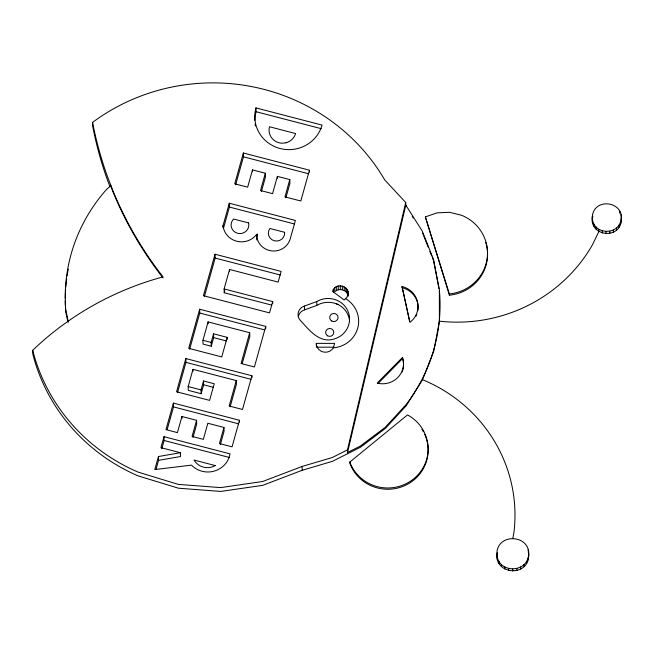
<?xml version="1.0" encoding="UTF-8"?>
<svg xmlns="http://www.w3.org/2000/svg" width="654" height="654" viewBox="0 0 654 654"><rect width="100%" height="100%" fill="white"/><g stroke="black" fill="none" stroke-linecap="round" stroke-linejoin="round"><path stroke-width="0.98" d="M348.124 293.368L347.053 297.194L344.151 299.998L332.567 291.373C335.404 281.359 350.953 286.338 348.214 296.229M496.86 553.668C497.179 532.323 530.991 534.481 528.718 555.728C528.399 577.065 494.587 574.907 496.86 553.668L497.449 559.693M496.917 555.704L497.334 552.72M528.17 559.71L528.661 553.685M439.357 290.687L439.406 321.171L433.741 351.173L422.541 379.688L406.183 405.774L385.214 428.566L360.321 447.303L332.338 461.364L302.197 470.275L262.72 485.342L220.766 491.424L178.493 488.211L138.076 475.875A187.183 181.142 -1.8 0 1 32.823 354.108L32.7 350.291A298.518 288.88 -1.8 0 1 61.386 326.044L71.629 318.768A298.518 288.88 -1.8 0 1 163.034 276.887A380.464 368.177 -1.8 0 1 112.848 190.518L107.706 177.218A380.464 368.177 -1.8 0 1 92.574 122.38A197.631 191.254 -1.8 0 1 384.675 179.858L405.725 202.503L405.848 206.312M512.818 538.397L513.946 532.446A152.529 147.608 -1.8 0 0 422.541 379.688M592.287 216.801C593.742 197.173 624.406 201.023 621.3 220.439C619.845 240.067 589.18 236.217 592.287 216.801L592.647 222.646M592.352 218.992L592.876 216.294M620.605 224.036L621.235 218.24M347.585 453.704L347.462 449.887L405.725 202.503M180.39 452.723L158.44 456.525L154.794 469.564L191.475 465.125A22.498 21.77 -1.8 0 0 228.99 457.775L230.085 453.876L163.99 436.676L160.925 447.655L180.39 452.723L180.512 456.541L158.562 460.342L155.954 469.654M239.544 422.182L239.478 420.277L173.392 403.085L165.961 429.637L177.422 432.621L181.926 416.516L196.576 420.326L196.69 424.135L192.979 437.403M251.994 377.66L251.937 375.756L185.842 358.564L176.555 391.771L209.591 400.371L214.242 383.759L203.517 380.971L201.023 389.898L201.138 393.708L188.295 390.364L188.172 386.555L192.987 369.33L236.282 380.587L236.396 384.405L230.11 406.894M265.794 328.333L265.737 326.42L199.65 309.228L188.712 348.329L221.747 356.929L227.216 337.374L213.539 333.818L211.136 342.418L211.258 346.236L203.067 344.102L202.944 340.293L208.086 321.907L249.689 332.731L249.812 336.548L242.274 363.485M215.035 254.234L203.435 295.69L269.522 312.882L272.685 301.576L224.109 288.937L229.562 269.456L278.138 282.095L281.122 271.426L215.035 254.234L215.15 258.052L204.367 296.614M223.014 225.704L229.301 203.239L295.387 220.439L290.262 238.759A17.118 16.571 -1.8 0 1 271.459 250.883A17.118 16.571 -1.8 0 1 256.621 234.443L254.12 237.132A18.655 18.059 -1.8 0 1 234.917 240.68A18.655 18.059 -1.8 0 1 223.014 225.704L223.071 227.608M309.506 172.1L309.44 170.195L243.353 152.995L234.729 183.815L247.653 187.175L252.493 169.901L265.344 173.245L265.459 177.054L261.428 191.458M161.808 448.726L164.113 440.494L163.99 436.676M167.187 429.514L173.514 406.894L173.392 403.085M177.496 392.653L185.965 362.373L185.842 358.564M189.652 349.211L199.764 313.045L199.65 309.228M223.406 228.54L229.415 207.056L229.301 203.239M235.661 184.739L243.476 156.813L243.353 152.995M271.835 305.14L224.232 292.755L224.772 290.809M211.258 346.236L213.662 337.627L213.539 333.818M201.138 393.708L203.639 384.789L203.517 380.971M265.344 173.245L260.505 190.518L272.546 193.658L277.386 176.376L289.796 179.605L289.91 183.422L285.888 197.819M196.576 420.326L192.072 436.431L203.329 439.357L207.833 423.252L223.954 427.446L224.069 431.264L220.357 444.524M256.605 236.584L257.333 233.969L256.736 238.26A17.118 16.571 -1.8 0 0 256.826 239.985M289.796 179.605L284.956 196.887L300.824 201.007L309.44 170.195M236.282 380.587L229.17 406.011L242.503 409.478L251.937 375.756M249.689 332.731L241.073 363.526L254.39 366.984L265.737 326.42M223.954 427.446L219.442 443.551L232.056 446.837L239.478 420.277M316.299 343.375A9.156 8.862 -1.8 0 0 333.368 347.814L334.611 343.383L316.299 343.375L316.389 346.236M497.383 557.649C500.964 572.503 524.475 572.479 528.105 557.666M592.573 220.447C595.14 234.157 616.559 235.146 620.54 221.845M402.521 357.395L377.227 383.089A20.822 20.151 -1.8 0 0 397.771 377.522A20.822 20.151 -1.8 0 0 402.521 357.395L402.562 358.588A20.822 20.151 -1.8 0 1 402.243 371.873M377.971 383.571L402.562 358.588M110.64 184.804L110.673 185.891L106.504 189.505A170.269 164.775 -1.8 0 0 65.678 309.35L68.433 322.152M349.833 462.043L407.499 414.914A40.295 38.995 -1.8 0 1 413.786 478.761A40.295 38.995 -1.8 0 1 349.833 462.043L349.874 463.318A40.295 38.995 -1.8 0 0 402.741 486.47A40.295 38.995 -1.8 0 0 424.708 434.395M347.863 291.382L347.977 295.199C346.546 289.583 338.764 287.678 334.742 291.758L334.627 287.94M347.462 449.887L332.216 457.547L302.074 466.466L262.597 481.524L220.643 487.606L178.379 484.401L137.953 472.065A187.183 181.142 -1.8 0 1 32.7 350.291M316.74 301.584C324.801 296.752 335.625 297.668 342.696 303.881A21.418 20.724 -1.8 0 1 334.456 338.903C319.92 343.791 309.636 330.515 301.085 321.204A9.23 8.935 -1.8 0 1 304.396 306.056L316.74 301.584L316.855 305.402L304.519 309.873A9.23 8.935 -1.8 0 0 298.347 316.528M316.855 305.402C324.924 300.57 335.739 301.478 342.819 307.699A21.418 20.724 -1.8 0 1 349.604 321.204M449.404 295.191L425.362 216.883L437.068 212.869L449.47 212.305L461.503 215.248A42.387 41.014 -1.8 0 1 487.066 259.09A42.387 41.014 -1.8 0 1 449.363 293.924L449.404 295.191A42.387 41.014 -1.8 0 0 485.767 242.462M316.413 347.184L333.712 347.2M255.967 107.902L322.054 125.094A34.237 33.133 -1.8 0 1 280.059 148.499A34.237 33.133 -1.8 0 1 255.967 107.902L256.09 111.72A34.237 33.133 -1.8 0 0 254.897 120.287M256.09 111.72L321.188 128.658M243.476 156.813L308.574 173.751M229.415 207.056L294.521 223.995M215.15 258.052L280.255 274.991M199.764 313.045L264.87 329.976M213.662 337.627L226.358 340.938M202.944 340.293L211.136 342.418M185.965 362.373L251.071 379.312M203.639 384.789L213.384 387.323M188.172 386.555L201.023 389.898M173.514 406.894L238.612 423.833M164.113 440.494L229.219 457.432M336.352 303.808L338.257 304.576M412.216 216.368L413.271 218.044M422.647 233.184L428.345 247.531M429.841 251.299L431.714 256.008M432.466 257.897L433.586 260.725L438.932 288.463M110.673 185.891L112.88 191.614A380.464 368.177 -1.8 0 0 163.075 277.983M110.027 186.717L107.828 181.035A380.464 368.177 -1.8 0 1 92.688 126.197L92.574 122.38M425.362 216.883L449.363 293.924M402.022 286.526L409.993 322.316A21.051 20.372 -1.8 0 0 417.571 301.984A21.051 20.372 -1.8 0 0 402.022 286.526L409.584 321.523M67.877 321.923L65.768 312.072A170.269 164.775 -1.8 0 1 65.302 301.102M528.718 555.728L528.13 549.703M621.3 220.439L620.94 214.594M619.681 211.144L619.747 213.335M618.905 225.148L618.97 227.347M616.444 227.935L616.509 230.134M613.321 230.012L613.387 232.211M609.757 231.238L609.822 233.437M605.98 231.532L606.054 233.723M602.26 230.862L602.334 233.061M598.851 229.292L598.917 231.483L592.369 244.948A154.295 149.308 -1.8 0 1 439.406 321.171M595.974 226.913L596.039 229.113M593.832 223.897L593.906 226.096M526.503 561.377L526.568 563.421M523.968 564.566L524.034 566.609M520.666 567.01L520.731 569.045M516.832 568.539L516.897 570.582M512.711 569.062L512.777 571.106M508.599 568.539L508.665 570.574M504.765 566.993L504.831 569.037M501.479 564.549L501.544 566.593M498.961 561.361L499.027 563.405M347.078 289.534L347.192 293.352M345.819 287.948L345.941 291.766M344.184 286.73L344.306 290.539M342.279 285.962L342.402 289.779M340.227 285.7L340.35 289.518M338.183 285.962L338.298 289.771M336.27 286.722L336.385 290.539M333.36 289.526L333.45 292.387M304.396 306.056L304.519 309.873M302.074 466.466L302.197 470.275M277.386 176.376L277.443 178.28M272.685 301.576L272.751 303.489M252.493 169.901L252.55 171.806M229.562 269.456L229.619 271.361M227.216 337.374L227.281 339.279M224.109 288.937L224.232 292.755M208.086 321.907L208.152 323.82M192.987 369.33L193.053 371.235M181.926 416.516L181.984 418.421M158.44 456.525L158.562 460.342M65.31 298.077A170.269 164.775 -1.8 0 1 65.604 290.016M65.817 287A170.269 164.775 -1.8 0 1 66.675 278.988M67.092 276.004A170.269 164.775 -1.8 0 1 68.286 269.121M421.895 429.302A40.295 38.995 -1.8 0 1 423.408 431.812M402.055 287.719A21.051 20.372 -1.8 0 1 417.808 310.724M416.827 314.394A21.051 20.372 -1.8 0 1 416.083 316.144M255.403 126.05A34.237 33.133 -1.8 0 1 255.117 124.137M345.794 298.78A27.468 26.577 -1.8 0 1 357.869 327.605A27.468 26.577 -1.8 0 1 333.368 347.814M405.807 205.119L347.544 452.503L360.28 446.102L385.173 427.373L406.15 404.581A172.828 167.252 -1.8 0 0 439.316 289.485L433.553 259.524L422.255 231.091L405.807 205.119M286.011 142.785L282.512 143.226A13.505 13.072 -1.8 0 1 269.513 126.77L295.583 133.547A13.505 13.072 -1.8 0 1 286.011 142.785M248.577 222.932L233.592 219.033A8.87 8.584 -1.8 0 0 237.639 233.29A8.87 8.584 -1.8 0 0 248.577 222.932M284.637 232.317L269.914 228.483A8.175 7.905 -1.8 0 0 274.369 240.778A8.175 7.905 -1.8 0 0 284.637 232.317M215.24 465.574L194.075 460.064A15.353 14.854 -1.8 0 0 215.24 465.574M327.662 335.837A4.071 3.94 -1.8 0 0 333.777 332.428A4.071 3.94 -1.8 0 0 327.679 329.019A4.071 3.94 -1.8 0 0 327.662 335.837M331.774 321.016A4.186 4.047 -1.8 0 0 338.061 317.517A4.186 4.047 -1.8 0 0 331.799 314.002A4.186 4.047 -1.8 0 0 331.774 321.016"/></g></svg>
